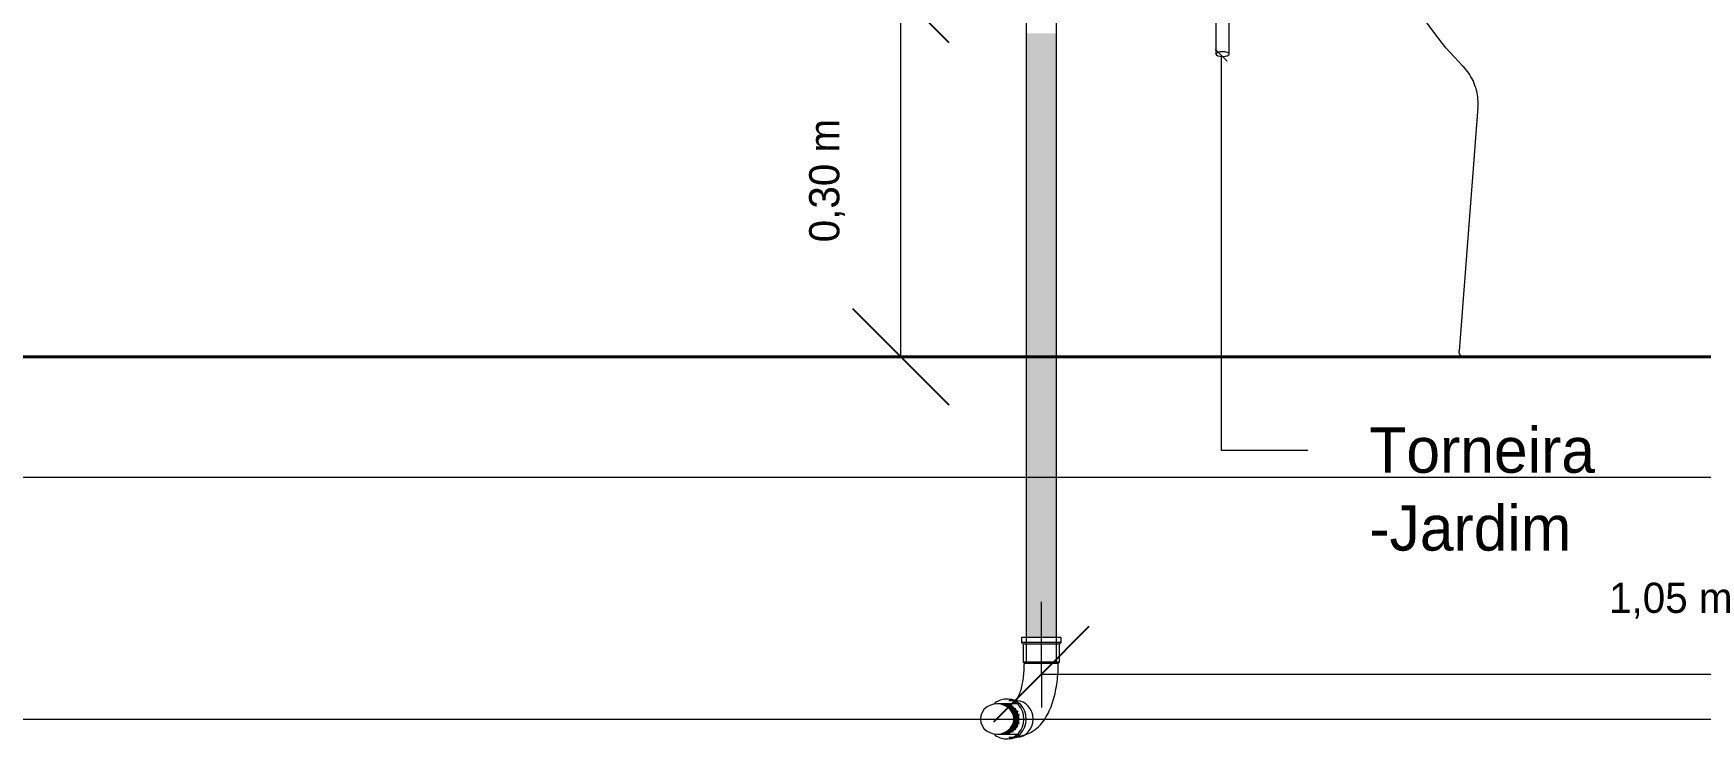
# Model space of a CAD drawing. Header units: metres. Extents: x -24.8 to 3.4, y -2.1 to 25.8.
# Drawn here: x -8.857 to -7.477, y -0.323 to 0.268 of the extents above; entities that cross this region are included whole.
import ezdxf

# ---------------------------------------------------------------- set-up
doc = ezdxf.new("R2010")
doc.units = ezdxf.units.M
doc.linetypes.add('IMPORT-DASHED2 _4_', pattern=[0.375, 0.25, -0.125])
doc.linetypes.add('IMPORT-HIDDEN2 _2_', pattern=[0.1875, 0.125, -0.0625])
doc.layers.add('1095_ARQ_BASE_dwg', color=7, linetype='Continuous', lineweight=5, true_color=0x767676)
doc.layers.add('A-FLOR', color=7, linetype='Continuous', lineweight=9, true_color=0x007f00)
for name, color, linetype, lineweight in [('A-ANNO-DIMS', 7, 'Continuous', 5), ('A-ANNO-DIMS-25', 7, 'Continuous', 5), ('A-WALL', 7, 'Continuous', 9), ('G-ANNO-TEXT', 7, 'Continuous', 5), ('KIRYA - PAREDE', 7, 'Continuous', 40), ('KIRYA - PISO', 7, 'Continuous', 5), ('KIRYA - PROJEÇÃO', 7, 'IMPORT-DASHED2 _4_', 5), ('KIRYA - SQUADRIA', 7, 'Continuous', 5), ('LAYOUT-WC_COZINHA', 7, 'Continuous', 5), ('P-PIPE', 7, 'Continuous', 5), ('P-SANR-FIXT', 7, 'Continuous', 5), ('VEGETAÇÃO', 7, 'Continuous', 5)]:
    doc.layers.add(name, color=color, linetype=linetype, lineweight=lineweight)
doc.styles.add('Century Gothic_4', font='GOTHIC.TTF', dxfattribs={"height": 0.025})
doc.styles.add('Century Gothic_6', font='GOTHIC.TTF', dxfattribs={"height": 0.0375})
doc.dimstyles.new('Setores_1_mm_1', dxfattribs={"dimscale": 0.3048, "dimtxt": 0.026104, "dimasz": 0.260417, "dimexe": 0.19685, "dimexo": 0.123031, "dimgap": 0.143537, "dimtad": 1, "dimrnd": 0.01, "dimzin": 0, "dimdsep": 46, "dimtxsty": 'Century Gothic_4', "dimblk1": 'OBLIQUE', "dimblk2": 'OBLIQUE', "dimsah": 1, "dimcen": 0.09, "dimazin": 0, "dimtfac": 1, "dimtdec": 4, "dimtix": 1, "dimtmove": 0, "dimatfit": 3, "dimfxl": 1, "dimtvp": 1, "dimtolj": 1, "dimtzin": 0, "dimarcsym": 2})

# ---------------------------------------------------------------- blocks, each defined once
blk = doc.blocks.new('1095_ARQ_BASE_dwg_A$C0A671FCF-3610871-AA')
at = {"layer": 'LAYOUT-WC_COZINHA'}
for p, q in [((33.522, 0), (33.6318, 0)), ((33.522, 0), (33.6528, 0)), ((33.6576, 0), (33.542, 0)), ((33.6318, 0), (33.542, 0)), ((33.6659, 0), (33.582, 0)), ((33.6315, 0), (33.582, 0)), ((33.6528, 0), (33.9428, 0)), ((33.9094, 0), (33.6576, 0)), ((33.8495, 0), (33.6639, 0)), ((33.8905, 0), (33.8495, 0)), ((33.9916, 0), (33.9094, 0)), ((34.0526, 0), (33.9428, 0)), ((34.0526, 0), (34.032, 0)), ((34.0526, 0), (34.072, 0)), ((34.0783, 0), (34.0833, 0)), ((34.1066, 0), (34.0783, 0)), ((34.1016, 0), (34.0833, 0)), ((34.1016, 0), (34.1066, 0)), ((34.1584, 0), (34.17, 0)), ((34.17, 0), (34.182, 0)), ((34.17, 0), (34.182, 0)), ((34.0783, 0), (34.072, 0)), ((34.1066, 0), (34.0783, 0)), ((34.17, 0), (34.1066, 0))]:
    blk.add_line(p, q, dxfattribs=at)
at = {"layer": 'LAYOUT-WC_COZINHA', "color": 253, "true_color": 0xa6a6a6}
for p, q in [((33.6396, 0), (33.6315, 0)), ((33.6318, 0), (33.6528, 0)), ((33.6576, 0), (33.6318, 0)), ((33.6659, 0), (33.6396, 0)), ((33.6528, 0), (33.7492, 0)), ((33.832, 0), (33.6576, 0)), ((33.832, 0), (33.6639, 0)), ((33.7208, 0), (33.7131, 0)), ((33.7208, 0), (33.7131, 0)), ((33.7245, 0), (33.7208, 0)), ((33.7303, 0), (33.7208, 0)), ((33.7303, 0), (33.7245, 0)), ((33.832, 0), (33.728, 0)), ((33.8398, 0), (33.728, 0)), ((33.832, 0), (33.7303, 0)), ((33.8592, 0), (33.7303, 0)), ((33.7492, 0), (33.832, 0)), ((33.8688, 0), (33.8592, 0)), ((33.892, 0), (33.8905, 0)), ((33.932, 0), (33.9428, 0)), ((33.992, 0), (33.9321, 0)), ((33.9428, 0), (34.0526, 0)), ((33.9591, 0), (33.9585, 0)), ((33.9591, 0), (33.9585, 0)), ((33.9585, 0), (33.9591, 0)), ((33.9585, 0), (33.9591, 0)), ((33.9608, 0), (33.9591, 0)), ((33.9608, 0), (33.9591, 0)), ((33.9591, 0), (33.9608, 0)), ((33.9591, 0), (33.9608, 0)), ((33.9635, 0), (33.9608, 0)), ((33.9635, 0), (33.9608, 0)), ((33.9608, 0), (33.9635, 0)), ((33.9608, 0), (33.9635, 0)), ((33.9649, 0), (33.9635, 0)), ((33.9663, 0), (33.9635, 0)), ((33.9635, 0), (33.9663, 0)), ((33.9635, 0), (33.9663, 0)), ((33.9663, 0), (33.9649, 0)), ((33.9692, 0), (33.9663, 0)), ((33.9692, 0), (33.9663, 0)), ((33.9663, 0), (33.9692, 0)), ((33.9663, 0), (33.9678, 0)), ((33.9678, 0), (33.9692, 0)), ((33.9707, 0), (33.9692, 0)), ((33.9719, 0), (33.9692, 0)), ((33.9692, 0), (33.9719, 0)), ((33.9692, 0), (33.9707, 0)), ((33.9719, 0), (33.9707, 0)), ((33.9707, 0), (33.9719, 0)), ((33.9736, 0), (33.9719, 0)), ((33.9736, 0), (33.9719, 0)), ((33.9719, 0), (33.9729, 0)), ((33.9719, 0), (33.9736, 0)), ((33.9729, 0), (33.9736, 0)), ((33.9742, 0), (33.9736, 0)), ((33.9742, 0), (33.9736, 0)), ((33.9736, 0), (33.9742, 0)), ((33.9736, 0), (33.9741, 0)), ((33.9741, 0), (33.9742, 0)), ((33.992, 0), (33.9916, 0)), ((34.0526, 0), (34.032, 0)), ((34.0526, 0), (34.072, 0)), ((34.072, 0), (34.1584, 0)), ((33.8472, 0), (33.8369, 0))]:
    blk.add_line(p, q, dxfattribs=at)
blk = doc.blocks.new('1095_ARQ_BASE_dwg_A$C331B23C5-3610872-AA')
at = {"layer": 'LAYOUT-WC_COZINHA', "color": 253, "true_color": 0xa6a6a6}
for p, q in [((33.682, 0), (33.832, 0)), ((33.932, 0), (34.1584, 0))]:
    blk.add_line(p, q, dxfattribs=at)
at = {"layer": 'LAYOUT-WC_COZINHA'}
blk.add_line((34.1584, 0), (34.182, 0), dxfattribs=at)
blk = doc.blocks.new('1095_ARQ_BASE_dwg__U15-3610873-AA')
at = {"layer": 'KIRYA - SQUADRIA'}
for p, q in [((32.732, 0), (32.882, 0)), ((33.2074, 0), (32.882, 0)), ((32.732, 0), (32.717, 0)), ((32.717, 0), (32.732, 0)), ((32.847, 0), (32.732, 0)), ((32.897, 0), (32.847, 0)), ((32.882, 0), (32.897, 0))]:
    blk.add_line(p, q, dxfattribs=at)
blk = doc.blocks.new('1095_ARQ_BASE_dwg__U16-3610874-AA')
at = {"layer": 'KIRYA - SQUADRIA'}
for p, q in [((32.567, 0), (31.862, 0)), ((32.522, 0), (32.512, 0)), ((32.532, 0), (32.537, 0)), ((32.637, 0), (32.632, 0)), ((32.647, 0), (32.657, 0)), ((31.812, 0), (31.862, 0)), ((31.872, 0), (31.812, 0)), ((31.812, 0), (31.862, 0)), ((31.862, 0), (31.872, 0)), ((32.512, 0), (32.532, 0)), ((32.5606, 0), (32.522, 0)), ((32.537, 0), (32.5606, 0)), ((32.567, 0), (32.5606, 0)), ((32.5606, 0), (32.567, 0)), ((32.632, 0), (32.567, 0)), ((32.567, 0), (32.602, 0)), ((32.602, 0), (32.592, 0)), ((32.592, 0), (32.652, 0)), ((32.602, 0), (32.652, 0)), ((32.652, 0), (32.602, 0)), ((32.652, 0), (32.602, 0)), ((32.602, 0), (32.6083, 0)), ((32.6083, 0), (32.602, 0)), ((32.6083, 0), (32.647, 0)), ((32.632, 0), (32.6083, 0)), ((32.657, 0), (32.637, 0))]:
    blk.add_line(p, q, dxfattribs=at)
at = {"layer": 'KIRYA - SQUADRIA', "flags": 128}
blk.add_lwpolyline([(31.812, 0), (31.862, 0)], close=True, dxfattribs=at)
blk = doc.blocks.new('1095_ARQ_BASE_dwg_A$C6DD851CF-3610881-AA')
at = {"layer": 'VEGETAÇÃO'}
for p, q in [((30.8978, 0), (30.7377, 0)), ((30.8988, 0), (30.7478, 0)), ((30.9015, 0), (30.7752, 0)), ((30.9043, 0), (30.8028, 0)), ((30.909, 0), (30.8504, 0)), ((30.9128, 0), (30.8881, 0)), ((30.9336, 0), (30.8976, 0)), ((30.9183, 0), (30.943, 0)), ((30.9221, 0), (30.9807, 0)), ((30.9268, 0), (31.0283, 0)), ((30.9296, 0), (31.0559, 0)), ((30.9323, 0), (31.0834, 0)), ((30.9334, 0), (31.0935, 0))]:
    blk.add_line(p, q, dxfattribs=at)
blk = doc.blocks.new('1095_ARQ_BASE_dwg_A$C7A191758-3610882-AA')
at = {"layer": 'VEGETAÇÃO'}
for p, q in [((31.4664, 0), (31.3063, 0)), ((31.4674, 0), (31.3164, 0)), ((31.4701, 0), (31.3438, 0)), ((31.4729, 0), (31.3714, 0)), ((31.4776, 0), (31.419, 0)), ((31.4814, 0), (31.4567, 0)), ((31.5022, 0), (31.4662, 0)), ((31.4869, 0), (31.5116, 0)), ((31.4907, 0), (31.5493, 0)), ((31.4954, 0), (31.5969, 0)), ((31.4982, 0), (31.6245, 0)), ((31.5009, 0), (31.652, 0)), ((31.502, 0), (31.6621, 0))]:
    blk.add_line(p, q, dxfattribs=at)
blk = doc.blocks.new('1095_ARQ_BASE_dwg-3608001-AA')
at = {"layer": 'KIRYA - PAREDE'}
for p, q in [((34.4349, 0), (30.4924, 0)), ((30.4924, 0), (34.4349, 0)), ((32.732, 0), (32.632, 0)), ((32.632, 0), (33.2695, 0)), ((32.882, 0), (32.732, 0)), ((33.2695, 0), (32.882, 0)), ((34.182, 0), (33.2945, 0)), ((33.2945, 0), (34.332, 0))]:
    blk.add_line(p, q, dxfattribs=at)
at = {"layer": 'KIRYA - PISO'}
for p, q in [((33.7254, 0), (30.4916, 0)), ((33.8913, 0), (30.4916, 0)), ((33.7658, 0), (30.4917, 0)), ((33.9405, 0), (30.4917, 0)), ((33.9214, 0), (30.4917, 0)), ((33.7324, 0), (30.4918, 0)), ((30.492, 0), (32.5566, 0)), ((30.4921, 0), (32.457, 0)), ((31.832, 0), (32.632, 0)), ((32.5566, 0), (32.457, 0)), ((33.2695, 0), (32.882, 0)), ((34.182, 0), (33.2945, 0)), ((33.7254, 0), (34.4349, 0)), ((33.7324, 0), (34.4349, 0)), ((34.4349, 0), (30.4924, 0)), ((34.4349, 0), (30.4924, 0)), ((34.4349, 0), (30.4924, 0)), ((34.4349, 0), (30.4924, 0)), ((34.4349, 0), (30.4924, 0)), ((34.4349, 0), (30.4924, 0))]:
    blk.add_line(p, q, dxfattribs=at)
at = {"layer": 'KIRYA - PROJEÇÃO'}
blk.add_line((30.4924, 0), (34.4349, 0), dxfattribs=at)
at = {"layer": 'KIRYA - SQUADRIA', "linetype": 'IMPORT-HIDDEN2 _2_'}
for p, q in [((33.7934, 0), (33.3533, 0)), ((33.7934, 0), (33.3533, 0)), ((33.3233, 0), (33.3533, 0)), ((33.3533, 0), (33.3233, 0)), ((33.3533, 0), (33.3633, 0)), ((33.3633, 0), (33.3533, 0)), ((33.7906, 0), (33.3564, 0)), ((33.3564, 0), (33.7906, 0)), ((33.7934, 0), (33.7834, 0)), ((33.7834, 0), (33.7934, 0)), ((33.8234, 0), (33.7934, 0)), ((33.7934, 0), (33.8234, 0))]:
    blk.add_line(p, q, dxfattribs=at)
for name, p in [('1095_ARQ_BASE_dwg__U16-3610874-AA', (0, 0)), ('1095_ARQ_BASE_dwg_A$C6DD851CF-3610881-AA', (1.6323, 0)), ('1095_ARQ_BASE_dwg__U15-3610873-AA', (0, 0)), ('1095_ARQ_BASE_dwg_A$C7A191758-3610882-AA', (1.6323, 0)), ('1095_ARQ_BASE_dwg_A$C0A671FCF-3610871-AA', (0, 0)), ('1095_ARQ_BASE_dwg_A$C331B23C5-3610872-AA', (0, 0))]:
    blk.add_blockref(name, p)
blk = doc.blocks.new('UT_Bacia com caixa acoplada - UT_Bacia com caixa acoplada-3248018-AA')
at = {"layer": 'P-SANR-FIXT'}
for p, q in [((33.6434, 0.2066), (33.6278, 0.0046)), ((33.7532, 0), (34.1584, 0))]:
    blk.add_line(p, q, dxfattribs=at)
at = {"layer": 'P-SANR-FIXT', "flags": 128}
for points in [[(33.6308, 0.2409), (33.6237, 0.2484), (33.6169, 0.2561), (33.6104, 0.2642), (33.6043, 0.2724), (33.5984, 0.2809), (33.593, 0.2897), (33.5878, 0.2986), (33.5831, 0.3077), (33.5827, 0.3085)], [(33.6434, 0.2066), (33.6435, 0.2083), (33.6435, 0.2101), (33.6435, 0.2119), (33.6434, 0.2136), (33.6432, 0.2154), (33.6429, 0.2171), (33.6426, 0.2188), (33.6422, 0.2206), (33.6418, 0.2223), (33.6412, 0.2239), (33.6406, 0.2256), (33.64, 0.2272), (33.6393, 0.2288), (33.6385, 0.2304), (33.6376, 0.232), (33.6367, 0.2335), (33.6357, 0.2349), (33.6347, 0.2364), (33.6336, 0.2377), (33.6325, 0.2391), (33.6313, 0.2404), (33.6308, 0.2409)], [(33.632, 0), (33.6318, 0), (33.6317, 0), (33.6315, 0), (33.6313, 0.0001), (33.6312, 0.0001), (33.631, 0.0001), (33.6308, 0.0002), (33.6307, 0.0002), (33.6305, 0.0003), (33.6303, 0.0003), (33.6302, 0.0004), (33.63, 0.0005), (33.6299, 0.0006), (33.6297, 0.0006), (33.6296, 0.0007), (33.6295, 0.0008), (33.6293, 0.0009), (33.6292, 0.0011), (33.6291, 0.0012), (33.629, 0.0013), (33.6288, 0.0014), (33.6287, 0.0015), (33.6286, 0.0017), (33.6285, 0.0018), (33.6284, 0.0019), (33.6283, 0.0021), (33.6283, 0.0022), (33.6282, 0.0024), (33.6281, 0.0025), (33.628, 0.0027), (33.628, 0.0029), (33.6279, 0.003), (33.6279, 0.0032), (33.6278, 0.0034), (33.6278, 0.0035), (33.6278, 0.0037), (33.6278, 0.0039), (33.6278, 0.004), (33.6278, 0.0042), (33.6278, 0.0044), (33.6278, 0.0045), (33.6278, 0.0046)], [(33.6347, 0), (33.6338, 0), (33.633, 0), (33.6325, 0), (33.6322, 0), (33.632, 0), (33.632, 0)], [(33.632, 0), (33.6321, 0), (33.6324, 0), (33.6329, 0), (33.6335, 0), (33.6344, 0), (33.6355, 0), (33.6367, 0), (33.6381, 0), (33.6398, 0), (33.6416, 0), (33.6435, 0), (33.6457, 0), (33.648, 0), (33.6505, 0), (33.6532, 0), (33.656, 0), (33.6589, 0), (33.6621, 0), (33.6653, 0), (33.6687, 0), (33.6723, 0), (33.676, 0), (33.6798, 0), (33.6837, 0), (33.6877, 0), (33.6918, 0), (33.6961, 0), (33.7004, 0), (33.7048, 0), (33.7093, 0), (33.7138, 0), (33.7184, 0), (33.7231, 0), (33.7278, 0), (33.7326, 0), (33.7374, 0), (33.7422, 0), (33.747, 0), (33.7519, 0), (33.7532, 0)]]:
    blk.add_lwpolyline(points, dxfattribs=at)
at = {"layer": 'P-SANR-FIXT', "color": 253, "true_color": 0xa6a6a6, "flags": 128}
blk.add_lwpolyline([(33.7532, 0), (33.7483, 0), (33.7435, 0), (33.7387, 0), (33.7339, 0), (33.7291, 0), (33.7244, 0), (33.7197, 0), (33.715, 0), (33.7105, 0), (33.706, 0), (33.7016, 0), (33.6972, 0), (33.693, 0), (33.6888, 0), (33.6847, 0), (33.6808, 0), (33.677, 0), (33.6733, 0), (33.6697, 0), (33.6662, 0), (33.6629, 0), (33.6598, 0), (33.6568, 0), (33.6539, 0), (33.6512, 0), (33.6487, 0), (33.6463, 0), (33.6441, 0), (33.6421, 0), (33.6402, 0), (33.6386, 0), (33.6371, 0), (33.6358, 0), (33.6347, 0)], dxfattribs=at)
blk = doc.blocks.new('Celite_One_Torneira de Parede para Tanque e Jardim_B5007CKCR3 - Torneira de parede - B5007CKCR3-765235-AA')
at = {"layer": 'P-SANR-FIXT'}
for p, q in [((33.4265, 0.2766), (33.4265, 0.2508)), ((33.4375, 0.2508), (33.4375, 0.2766))]:
    blk.add_line(p, q, dxfattribs=at)
for major_axis in [(-0.0055, 0), (0.0055, 0)]:
    blk.add_ellipse((33.432, 0.2508), major_axis=major_axis, ratio=0.34202, start_param=3.141593, end_param=6.283185, dxfattribs=at)
blk = doc.blocks.new('AF_Soldavel_Curva 45_90 - Standard-V53-AA')
at = {"layer": 'P-PIPE'}
for p, q in [((33.2655, -0.2326), (33.2655, -0.2366)), ((33.2748, -0.2326), (33.2655, -0.2326)), ((33.2985, -0.2326), (33.2748, -0.2326)), ((33.2985, -0.2366), (33.2985, -0.2326)), ((33.2655, -0.2366), (33.2669, -0.238)), ((33.2748, -0.2366), (33.2655, -0.2366)), ((33.2669, -0.238), (33.2669, -0.253)), ((33.2754, -0.238), (33.2669, -0.238)), ((33.2985, -0.2366), (33.2748, -0.2366)), ((33.2971, -0.238), (33.2754, -0.238)), ((33.2971, -0.238), (33.2985, -0.2366)), ((33.2971, -0.253), (33.2971, -0.238)), ((33.2669, -0.253), (33.268, -0.2541)), ((33.2754, -0.253), (33.2669, -0.253)), ((33.2759, -0.2541), (33.268, -0.2541)), ((33.2971, -0.253), (33.2754, -0.253)), ((33.296, -0.2541), (33.2759, -0.2541)), ((33.296, -0.2541), (33.2971, -0.253)), ((33.2545, -0.2835), (33.2527, -0.2835)), ((33.2616, -0.2849), (33.2551, -0.2849)), ((33.2604, -0.2859), (33.2606, -0.2856)), ((33.2527, -0.3165), (33.2545, -0.3165)), ((33.2551, -0.3151), (33.2616, -0.3151))]:
    blk.add_line(p, q, dxfattribs=at)
at = {"layer": 'P-PIPE', "flags": 128}
for points in [[(33.261, -0.2852), (33.2613, -0.2847), (33.2617, -0.2841), (33.2621, -0.2835), (33.2624, -0.2827), (33.2628, -0.2819), (33.2632, -0.281), (33.2636, -0.2801), (33.264, -0.2791), (33.2644, -0.278), (33.2648, -0.2769), (33.2652, -0.2757), (33.2655, -0.2744), (33.2658, -0.2732), (33.2661, -0.2718), (33.2664, -0.2705), (33.2667, -0.269), (33.2669, -0.2676), (33.2671, -0.2661), (33.2673, -0.2646), (33.2675, -0.2631), (33.2676, -0.2616), (33.2678, -0.26), (33.2679, -0.2584), (33.2679, -0.2568), (33.2679, -0.2553), (33.268, -0.2541)], [(33.2621, -0.314), (33.2641, -0.3139), (33.2662, -0.3137), (33.2682, -0.3132), (33.2701, -0.3126), (33.272, -0.3118), (33.2737, -0.3109), (33.2753, -0.3099), (33.2768, -0.3088), (33.2783, -0.3077), (33.2796, -0.3064), (33.2809, -0.3052), (33.282, -0.3038), (33.2832, -0.3024), (33.2842, -0.301), (33.2852, -0.2995), (33.2861, -0.298), (33.287, -0.2964), (33.2878, -0.2948), (33.2886, -0.2932), (33.2893, -0.2915), (33.29, -0.2898), (33.2906, -0.2881), (33.2913, -0.2863), (33.2918, -0.2845), (33.2924, -0.2827), (33.2929, -0.2808), (33.2933, -0.2789), (33.2937, -0.277), (33.2941, -0.275), (33.2945, -0.2731), (33.2948, -0.2711), (33.2951, -0.2691), (33.2953, -0.2671), (33.2955, -0.265), (33.2957, -0.263), (33.2958, -0.2609), (33.2959, -0.2588), (33.296, -0.2568), (33.296, -0.2547), (33.296, -0.2541)], [(33.2598, -0.2865), (33.26, -0.2864), (33.2601, -0.2862), (33.2604, -0.286)]]:
    blk.add_lwpolyline(points, dxfattribs=at)
at = {"layer": 'P-PIPE'}
for centre, major_axis, start_param, end_param in [((33.2527, -0.3), (0, 0.0165), 0, 0.727118), ((33.2527, -0.3), (0, 0.0165), 3.141593, 6.283185), ((33.2545, -0.3), (0, 0.0165), 3.141593, 6.283185), ((33.2527, -0.3), (0, 0.0125), 5.985457, 6.021386), ((33.2527, -0.3), (0, 0.0125), 5.723638, 5.759587), ((33.2616, -0.3), (0, 0.0151), 3.141593, 6.283185), ((33.2527, -0.3), (0, 0.0125), 5.467855, 5.497787), ((33.2527, -0.3), (0, 0.0125), 5.189857, 5.273826), ((33.2527, -0.3), (0, 0.0125), 4.950318, 5.014395), ((33.2527, -0.3), (0, 0.0125), 4.410383, 4.45059), ((33.2527, -0.3), (0, 0.0165), 2.414475, 3.141593), ((33.2527, -0.3), (0, 0.0125), 3.403392, 3.439321), ((33.2527, -0.3), (0, 0.0125), 3.665191, 3.70114), ((33.2527, -0.3), (0, 0.0125), 3.926991, 3.956923), ((33.2527, -0.3), (0, 0.0125), 4.150952, 4.18879)]:
    blk.add_ellipse(centre, major_axis=major_axis, ratio=0.900712, start_param=start_param, end_param=end_param, dxfattribs=at)
blk = doc.blocks.new('DIMBLOCK33-AA')
at = {"layer": 'A-ANNO-DIMS-25'}
for p, q in [((-6.9726, -0.2629), (-6.9726, -0.0875)), ((-8.0226, -0.2629), (-8.0226, -0.2029)), ((-8.0226, -0.2629), (-6.9726, -0.2629)), ((-8.0226, -0.2629), (-8.0226, -0.2905)), ((-6.9726, -0.2629), (-6.9726, -0.3229))]:
    blk.add_line(p, q, dxfattribs=at)
at = {"layer": 'A-ANNO-DIMS-25', "lineweight": 25}
for p, q in [((-8.0226, -0.2629), (-7.9829, -0.2232)), ((-6.9726, -0.2629), (-6.9329, -0.2232)), ((-8.0226, -0.2629), (-8.0623, -0.3026)), ((-6.9726, -0.2629), (-7.0123, -0.3026))]:
    blk.add_line(p, q, dxfattribs=at)
at = {"layer": 'A-ANNO-DIMS-25', "color": 0, "insert": (-7.5527, -0.1871), "char_height": 0.025, "width": 0.132261, "attachment_point": 1, "line_spacing_factor": 0.984502, "style": 'Century Gothic_4'}
blk.add_mtext('1,05 m', dxfattribs=at)
blk = doc.blocks.new('_Oblique')
at = {"color": 0, "linetype": 'ByBlock', "lineweight": -2}
blk.add_line((-0.5, -0.5), (0.5, 0.5), dxfattribs=at)
blk = doc.blocks.new('DIMBLOCK35-AA')
at = {"layer": 'A-ANNO-DIMS-25', "lineweight": 25}
for p, q in [((-8.139, 0.3), (-8.1787, 0.3397)), ((-8.139, 0.3), (-8.0993, 0.2603)), ((-8.139, 0), (-8.1787, 0.0397)), ((-8.139, 0), (-8.0993, -0.0397))]:
    blk.add_line(p, q, dxfattribs=at)
at = {"layer": 'A-ANNO-DIMS-25'}
for p, q in [((-8.139, 0.3), (-8.199, 0.3)), ((-8.139, 0), (-8.139, 0.3)), ((-8.139, 0.3), (-8.0456, 0.3)), ((-8.139, 0), (-8.199, 0)), ((-8.139, 0), (-7.9351, 0))]:
    blk.add_line(p, q, dxfattribs=at)
at = {"layer": 'A-ANNO-DIMS-25', "color": 0, "insert": (-8.2148, 0.0949), "char_height": 0.025, "width": 0.132261, "attachment_point": 1, "rotation": 90, "line_spacing_factor": 0.984502, "style": 'Century Gothic_4'}
blk.add_mtext('0,30 m', dxfattribs=at)

msp = doc.modelspace()

# ---------------------------------------------------------------- hatches: boundary and pattern name
at = {"layer": 'P-PIPE', "true_color": 0x00ffff}
for points in [[(-8.0349, -0.2326), (-8.028, -0.2326), (-8.0281, 0.268), (-8.035, 0.268), (-8.035, -0.2326)], [(-8.028, -0.2326), (-8.0113, -0.2326), (-8.0114, 0.268), (-8.028, 0.268), (-8.028, -0.227)], [(-8.0101, -0.2326), (-8.0103, 0.268), (-8.0113, 0.268), (-8.0112, -0.2326), (-8.0103, -0.2326)], [(-8.043, -0.3), (-8.0406, -0.3), (-8.0412, -0.2963), (-8.0424, -0.2934), (-8.0439, -0.2912), (-8.0471, -0.2887), (-8.0495, -0.2878), (-8.0532, -0.2875), (-8.057, -0.2877), (-8.0549, -0.2882), (-8.0524, -0.2892), (-8.0496, -0.2911), (-8.0478, -0.293), (-8.0467, -0.2946), (-8.0457, -0.2972), (-8.0454, -0.3), (-8.0445, -0.3)], [(-8.0557, -0.3125), (-8.0504, -0.3123), (-8.0486, -0.3119), (-8.0462, -0.3108), (-8.0434, -0.3082), (-8.0419, -0.3057), (-8.0409, -0.3029), (-8.0406, -0.3), (-8.0454, -0.3), (-8.0459, -0.3032), (-8.0473, -0.3063), (-8.0484, -0.3078), (-8.051, -0.31), (-8.0543, -0.3116), (-8.057, -0.3123), (-8.0569, -0.3125), (-8.0561, -0.3125)]]:
    msp.add_hatch(color=4, dxfattribs=at).paths.add_polyline_path(points)

# ---------------------------------------------------------------- linework, layer by layer
at = {"layer": 'A-FLOR', "color": 9, "true_color": 0xaad4aa}
for p, q in [((-10.7226, 0), (-6.9726, 0)), ((-6.9726, -0.1), (-10.7226, -0.1))]:
    msp.add_line(p, q, dxfattribs=at)
at = {"layer": 'A-WALL', "color": 253, "true_color": 0xaaaaaa}
msp.add_line((-10.7226, -0.3), (-6.9726, -0.3), dxfattribs=at)
at = {"layer": 'G-ANNO-TEXT'}
for p, q in [((-7.8738, 0.2499), (-7.8787, 0.2549)), ((-7.8738, 0.2499), (-7.8688, 0.2449)), ((-7.8738, 0.2499), (-7.8738, -0.0772)), ((-7.8738, -0.0772), (-7.8019, -0.0772))]:
    msp.add_line(p, q, dxfattribs=at)
at = {"layer": 'P-PIPE'}
for p, q in [((-8.0351, 0.2841), (-8.0351, -0.253)), ((-8.0101, -0.253), (-8.0101, 0.2841)), ((-8.043, -0.2875), (-8.0592, -0.2875)), ((-8.0592, -0.3125), (-8.043, -0.3125))]:
    msp.add_line(p, q, dxfattribs=at)
at = {"layer": 'P-PIPE', "flags": 128}
for points in [[(-8.0592, -0.2875), (-8.0623, -0.2878), (-8.0653, -0.2887), (-8.0679, -0.2902), (-8.0701, -0.2922), (-8.0717, -0.2946), (-8.0728, -0.2972), (-8.0731, -0.3)], [(-8.0454, -0.3), (-8.0457, -0.2972), (-8.0467, -0.2946), (-8.0484, -0.2922), (-8.0506, -0.2902), (-8.0532, -0.2887), (-8.0561, -0.2878), (-8.0592, -0.2875)], [(-8.0731, -0.3), (-8.0728, -0.3028), (-8.0717, -0.3054), (-8.0701, -0.3078), (-8.0679, -0.3098), (-8.0653, -0.3113), (-8.0623, -0.3122), (-8.0592, -0.3125)], [(-8.0592, -0.3125), (-8.0561, -0.3122), (-8.0532, -0.3113), (-8.0506, -0.3098), (-8.0484, -0.3078), (-8.0467, -0.3054), (-8.0457, -0.3028), (-8.0454, -0.3)]]:
    msp.add_lwpolyline(points, dxfattribs=at)

# ---------------------------------------------------------------- block references
at = {"layer": '1095_ARQ_BASE_dwg', "color": 7}
msp.add_blockref('1095_ARQ_BASE_dwg-3608001-AA', (-41.3046, 0), dxfattribs=at)
at = {"layer": 'P-PIPE'}
msp.add_blockref('AF_Soldavel_Curva 45_90 - Standard-V53-AA', (-41.3046, 0), dxfattribs=at)
at = {"layer": 'P-SANR-FIXT', "color": 253, "true_color": 0xa6a6a6}
msp.add_blockref('UT_Bacia com caixa acoplada - UT_Bacia com caixa acoplada-3248018-AA', (-41.3046, 0), dxfattribs=at)
at = {"layer": 'P-SANR-FIXT'}
msp.add_blockref('Celite_One_Torneira de Parede para Tanque e Jardim_B5007CKCR3 - Torneira de parede - B5007CKCR3-765235-AA', (-41.3046, 0), dxfattribs=at)

# ---------------------------------------------------------------- texts
at = {"layer": 'G-ANNO-TEXT', "char_height": 0.0375, "attachment_point": 1, "style": 'Century Gothic_6'}
for s, insert, width in [('Torneira ', (-7.7511, -0.0585), 0.266561), ('-Jardim', (-7.7511, -0.123), 0.234494)]:
    msp.add_mtext(s, dxfattribs=dict(at, insert=insert, width=width))

# ---------------------------------------------------------------- dimensions: what is measured, and where the dimension line sits
at = {"layer": 'A-ANNO-DIMS'}
dim = msp.add_linear_dim(base=(-8.139, 0.3), p1=(-7.8976, 0), p2=(-8.0081, 0.3), angle=90, dimstyle='Setores_1_mm_1', override={"dimpost": '<>', "dimfxl": 0.319703}, dxfattribs=at)
dim.commit()
dim.dimension.update_dxf_attribs({"geometry": 'DIMBLOCK35-AA', "text_midpoint": (-8.1958, 0.15)})
dim = msp.add_linear_dim(base=(-6.9726, -0.2629), p1=(-8.0226, -0.253), p2=(-6.9726, -0.05), dimstyle='Setores_1_mm_1', override={"dimpost": '<>', "dimfxl": 1.069445}, dxfattribs=at)
dim.commit()
dim.dimension.update_dxf_attribs({"geometry": 'DIMBLOCK33-AA', "text_midpoint": (-7.4976, -0.206)})

doc.saveas('drawing.dxf')
